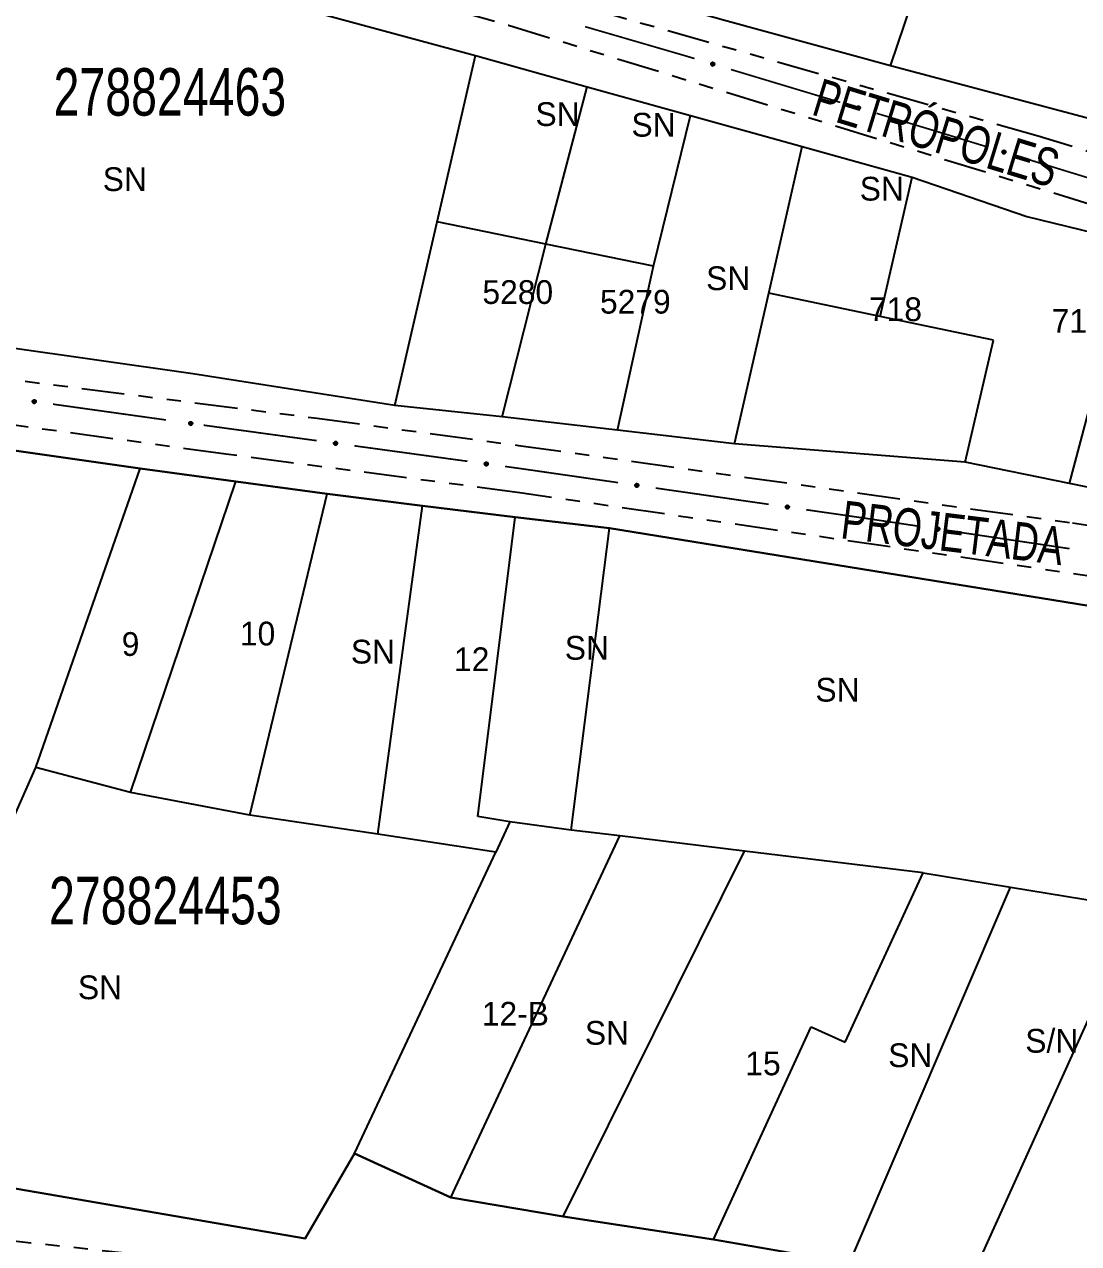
# Model space of a CAD drawing. Extents: x 203665 to 205970, y 4870865 to 4873745.
# Drawn here: x 204364.1 to 204475, y 4873449.9 to 4873578.3 of the extents above; entities that cross this region are included whole.
import ezdxf
from ezdxf.enums import TextEntityAlignment as Align

# ---------------------------------------------------------------- set-up
doc = ezdxf.new("R2010")
doc.units = 0
doc.header["$LTSCALE"] = 1.5
doc.header["$MEASUREMENT"] = 0
doc.linetypes.add('TRACO_25', pattern=[8, 3, -1, 1, -1, 1, -1])
for name, color, linetype in [('CD_MALHA_LOTES', 7, 'CONTINUOUS'), ('CD_TXT_QUADRA', 7, 'CONTINUOUS'), ('RU-QUADRA', 210, 'CONTINUOUS'), ('SV-EIXO-RUA-N-PAV', 6, 'CONTINUOUS'), ('SV-RUA-NAO-PAV', 7, 'CONTINUOUS'), ('SV-TXT-RUA-N-PAV', 7, 'CONTINUOUS'), ('Th_NmrPort', 1, 'CONTINUOUS')]:
    doc.layers.add(name, color=color, linetype=linetype)
doc.styles.add('ARIAL', font='ARIAL.SHX')

msp = doc.modelspace()

# ---------------------------------------------------------------- linework, layer by layer
at = {"layer": 'CD_MALHA_LOTES', "linetype": 'Continuous', "flags": 128}
for points in [[(204455.22, 4873573.9), (204462.02, 4873594.03)], [(204353.498304, 4873590.70353), (204411.570355, 4873574.967803)], [(204455.22, 4873573.9), (204437.650783, 4873578.699849)], [(204407.528362, 4873557.455041), (204411.570355, 4873574.967803)], [(204411.570355, 4873574.967803), (204423.315738, 4873571.694677)], [(204499.68, 4873562.06), (204455.22, 4873573.9)], [(204418.948134, 4873555.118528), (204423.315738, 4873571.694677)], [(204423.315738, 4873571.694677), (204434.192104, 4873568.6697)], [(204430.28, 4873552.8), (204434.192104, 4873568.6697)], [(204434.192104, 4873568.6697), (204445.94472, 4873565.401017)], [(204442.420426, 4873549.951468), (204445.94472, 4873565.401017)], [(204445.94472, 4873565.401017), (204457.49, 4873562.19)], [(204454.11764, 4873547.512336), (204457.49, 4873562.19)], [(204457.49, 4873562.19), (204469.56, 4873558.05), (204480.785729, 4873555.294069)], [(204403.073453, 4873538.153238), (204407.528362, 4873557.455041)], [(204418.948134, 4873555.118528), (204407.528362, 4873557.455041)], [(204414.381347, 4873536.951619), (204418.948134, 4873555.118528)], [(204430.28, 4873552.8), (204418.948134, 4873555.118528)], [(204474.059146, 4873529.924955), (204480.785729, 4873555.294069)], [(204426.489432, 4873535.542379), (204430.28, 4873552.8)], [(204438.802091, 4873534.089672), (204442.420426, 4873549.951468)], [(204454.11764, 4873547.512336), (204442.420426, 4873549.951468)], [(204403.073453, 4873538.153238), (204381.828764, 4873541.465995), (204332.28034, 4873548.536901)], [(204466.07, 4873545.02), (204454.11764, 4873547.512336)], [(204463.06, 4873532.18), (204466.07, 4873545.02)], [(204414.381347, 4873536.951619), (204403.073453, 4873538.153238)], [(204426.489432, 4873535.542379), (204414.381347, 4873536.951619)], [(204345.35097, 4873535.919495), (204376.290867, 4873531.507578)], [(204438.802091, 4873534.089672), (204426.489432, 4873535.542379)], [(204463.06, 4873532.18), (204438.802091, 4873534.089672)], [(204365.321286, 4873500.055499), (204376.290867, 4873531.507578)], [(204376.290867, 4873531.507578), (204386.359927, 4873530.13772)], [(204474.059146, 4873529.924955), (204463.06, 4873532.18)], [(204375.266153, 4873497.417054), (204386.359927, 4873530.13772)], [(204386.359927, 4873530.13772), (204395.946206, 4873528.833543)], [(204486.595294, 4873527.354793), (204474.059146, 4873529.924955)], [(204387.819965, 4873495.013057), (204395.946206, 4873528.833543)], [(204395.946206, 4873528.833543), (204405.99838, 4873527.588827)], [(204401.306693, 4873493.011569), (204405.99838, 4873527.588827)], [(204405.99838, 4873527.588827), (204415.727299, 4873526.384139)], [(204411.811605, 4873494.868183), (204415.727299, 4873526.384139)], [(204415.727299, 4873526.384139), (204425.66, 4873525.23)], [(204421.63815, 4873493.45544), (204425.66, 4873525.23)], [(204425.66, 4873525.23), (204493.82, 4873514.19)], [(204362.828256, 4873494.390068), (204365.321286, 4873500.055499)], [(204375.266153, 4873497.417054), (204365.321286, 4873500.055499)], [(204387.819965, 4873495.013057), (204375.266153, 4873497.417054)], [(204401.306693, 4873493.011569), (204387.819965, 4873495.013057)], [(204415.191035, 4873494.316412), (204411.811605, 4873494.868183)], [(204415.191035, 4873494.316412), (204413.703695, 4873491.140933)], [(204421.63815, 4873493.45544), (204415.191035, 4873494.316412)], [(204413.703695, 4873491.140933), (204401.306693, 4873493.011569)], [(204408.974324, 4873454.772905), (204426.745479, 4873492.835107)], [(204426.745479, 4873492.835107), (204421.63815, 4873493.45544)], [(204439.878419, 4873491.239987), (204426.745479, 4873492.835107)], [(204398.850612, 4873459.429522), (204413.703695, 4873491.140933)], [(204420.784235, 4873452.770344), (204439.878419, 4873491.239987)], [(204458.65, 4873488.96), (204439.878419, 4873491.239987)], [(204450.45, 4873471.14), (204458.65, 4873488.96)], [(204458.65, 4873488.96), (204467.833887, 4873487.454975)], [(204450.908575, 4873447.876106), (204467.833887, 4873487.454975)], [(204467.833887, 4873487.454975), (204481.35, 4873485.24)], [(204463.46, 4873445.69), (204481.35, 4873485.24)], [(204436.59, 4873450.37), (204446.86, 4873472.76)], [(204446.86, 4873472.76), (204450.45, 4873471.14)], [(204393.635372, 4873450.478331), (204337.246468, 4873460.170993)], [(204398.850612, 4873459.429522), (204393.635372, 4873450.478331)], [(204408.974324, 4873454.772905), (204398.850612, 4873459.429522)], [(204420.784235, 4873452.770344), (204408.974324, 4873454.772905)], [(204436.59, 4873450.37), (204420.784235, 4873452.770344)], [(204450.908575, 4873447.876106), (204436.59, 4873450.37)]]:
    msp.add_lwpolyline(points, dxfattribs=at)
at = {"layer": 'RU-QUADRA', "linetype": 'Continuous', "flags": 128}
for points in [[(204499.68, 4873562.06), (204455.22, 4873573.9), (204437.650783, 4873578.699849), (204425.877117, 4873582.038338), (204414.518415, 4873585.032597), (204405.051067, 4873587.962952), (204398.588941, 4873589.903468), (204363.307748, 4873600.063701), (204326.800702, 4873610.587399), (204325.104582, 4873613.811144), (204328.942513, 4873622.125964), (204332.751283, 4873630.377604), (204342.980249, 4873652.538502), (204346.109909, 4873653.413337), (204400.294455, 4873635.78987), (204422.865106, 4873629.021657), (204446.31, 4873621.92), (204457.931383, 4873618.523645), (204469.680617, 4873615.14465), (204481.28, 4873611.7)], [(204493.82, 4873514.19), (204425.66, 4873525.23), (204415.727299, 4873526.384139), (204405.99838, 4873527.588827), (204395.946206, 4873528.833543), (204386.359927, 4873530.13772), (204376.290867, 4873531.507578), (204345.35097, 4873535.919495), (204335.499844, 4873537.292843), (204293.540592, 4873545.214479), (204287.280424, 4873531.65696), (204282.254185, 4873520.771733), (204277.43041, 4873510.324981), (204271.272182, 4873497.240101), (204260.790935, 4873474.472326), (204272.37717, 4873472.317147), (204301.784561, 4873466.935453), (204337.246468, 4873460.170993), (204393.635372, 4873450.478331), (204398.850612, 4873459.429522), (204408.974324, 4873454.772905), (204420.784235, 4873452.770344), (204436.59, 4873450.37), (204463.46, 4873445.69)]]:
    msp.add_lwpolyline(points, dxfattribs=at)
msp.add_lwpolyline([(204523.888125, 4873544.011123), (204513.832751, 4873521.770569), (204498.291025, 4873524.956934), (204486.595294, 4873527.354793), (204474.059146, 4873529.924955), (204463.06, 4873532.18), (204438.802091, 4873534.089672), (204426.489432, 4873535.542379), (204414.381347, 4873536.951619), (204403.073453, 4873538.153238), (204381.828764, 4873541.465995), (204332.28034, 4873548.536901), (204297.385204, 4873553.581553), (204308.300448, 4873576.529115), (204319.380992, 4873599.824194), (204353.498304, 4873590.70353), (204411.570355, 4873574.967803), (204423.315738, 4873571.694677), (204434.192104, 4873568.6697), (204445.94472, 4873565.401017), (204457.49, 4873562.19), (204469.56, 4873558.05), (204480.785729, 4873555.294069), (204492.9, 4873552.32)], close=True, dxfattribs=at)
at = {"layer": 'SV-EIXO-RUA-N-PAV', "const_width": 0.18}
for points in [[(204423.088158, 4873578.016401), (204433.650307, 4873574.943776)], [(204433.650307, 4873574.943776), (204433.788394, 4873574.903605)], [(204433.788394, 4873574.903605), (204434.608247, 4873574.656827)], [(204438.438493, 4873573.50391), (204449.92923, 4873570.045159)], [(204453.759476, 4873568.892242), (204459.504844, 4873567.162867)], [(204459.504844, 4873567.162867), (204459.724939, 4873567.096618)], [(204459.724939, 4873567.096618), (204465.241613, 4873565.405185)], [(204469.065898, 4873564.232645), (204480.53875, 4873560.715025)], [(204367.130155, 4873538.280011), (204379.014484, 4873536.617867)], [(204382.976471, 4873536.067748), (204394.865547, 4873534.439904)], [(204398.828572, 4873533.897289), (204410.717648, 4873532.269445)], [(204414.680673, 4873531.72683), (204415.67143, 4873531.591176)], [(204415.67143, 4873531.591176), (204416.071929, 4873531.536341)], [(204416.071929, 4873531.536341), (204426.55924, 4873530.024217)], [(204430.518298, 4873529.453376), (204442.395472, 4873527.740853)], [(204446.35453, 4873527.170012), (204452.293117, 4873526.31375)], [(204452.293117, 4873526.31375), (204452.298259, 4873526.31301)], [(204452.298259, 4873526.31301), (204458.227609, 4873525.429553)], [(204462.183935, 4873524.840072), (204474.052912, 4873523.071628)]]:
    msp.add_lwpolyline(points, dxfattribs=at)
at = {"layer": 'SV-EIXO-RUA-N-PAV'}
for points in [[(204436.417515, 4873574.22719), (204436.460267, 4873574.250946), (204436.501867, 4873574.262621), (204436.539367, 4873574.262372), (204436.572447, 4873574.253511), (204436.605268, 4873574.240635), (204436.635495, 4873574.220352), (204436.664057, 4873574.190409), (204436.688188, 4873574.14769), (204436.697347, 4873574.104289), (204436.69907, 4873574.067511), (204436.691817, 4873574.032485), (204436.678774, 4873574.000811), (204436.656666, 4873573.97011), (204436.626039, 4873573.941461), (204436.582497, 4873573.918236), (204436.541635, 4873573.90707), (204436.50537, 4873573.908263), (204436.470203, 4873573.915778), (204436.436853, 4873573.929325), (204436.407296, 4873573.949407), (204436.378508, 4873573.980295), (204436.356153, 4873574.023575), (204436.344551, 4873574.064203), (204436.345235, 4873574.100476), (204436.353413, 4873574.134931), (204436.365928, 4873574.168007), (204436.385052, 4873574.199241), (204436.417515, 4873574.22719)], [(204451.738498, 4873569.615523), (204451.78125, 4873569.639279), (204451.82285, 4873569.650954), (204451.86035, 4873569.650704), (204451.89343, 4873569.641844), (204451.926252, 4873569.628967), (204451.956478, 4873569.608684), (204451.98504, 4873569.578741), (204452.009171, 4873569.536023), (204452.01833, 4873569.492621), (204452.020053, 4873569.455844), (204452.0128, 4873569.420818), (204451.999757, 4873569.389143), (204451.97765, 4873569.358442), (204451.947023, 4873569.329794), (204451.90348, 4873569.306568), (204451.862618, 4873569.295402), (204451.826353, 4873569.296596), (204451.791186, 4873569.304111), (204451.757836, 4873569.317658), (204451.728279, 4873569.337739), (204451.699491, 4873569.368628), (204451.677137, 4873569.411908), (204451.665534, 4873569.452536), (204451.666218, 4873569.488808), (204451.674396, 4873569.523263), (204451.686911, 4873569.55634), (204451.706035, 4873569.587573), (204451.738498, 4873569.615523)], [(204467.048655, 4873564.966278), (204467.091528, 4873564.989814), (204467.133188, 4873565.001276), (204467.170686, 4873565.000834), (204467.20372, 4873564.991804), (204467.236475, 4873564.978759), (204467.266597, 4873564.958322), (204467.295005, 4873564.928233), (204467.318917, 4873564.885391), (204467.327853, 4873564.841943), (204467.329388, 4873564.805157), (204467.321955, 4873564.770169), (204467.308749, 4873564.738562), (204467.286485, 4873564.707974), (204467.255712, 4873564.679484), (204467.212051, 4873564.656482), (204467.171132, 4873564.645525), (204467.134873, 4873564.646904), (204467.099746, 4873564.6546), (204467.066465, 4873564.668318), (204467.037012, 4873564.68855), (204467.008382, 4873564.719586), (204466.98625, 4873564.76298), (204466.974857, 4873564.803667), (204466.975726, 4873564.839936), (204466.984081, 4873564.874348), (204466.996765, 4873564.90736), (204467.016049, 4873564.938495), (204467.048655, 4873564.966278)], [(204365.022386, 4873538.685956), (204365.061005, 4873538.715966), (204365.100333, 4873538.733862), (204365.13743, 4873538.739346), (204365.171475, 4873538.735645), (204365.205879, 4873538.727935), (204365.23885, 4873538.712509), (204365.271652, 4873538.687283), (204365.302028, 4873538.648754), (204365.317712, 4873538.607261), (204365.325035, 4873538.571179), (204365.32322, 4873538.535457), (204365.31517, 4873538.502161), (204365.298014, 4873538.468442), (204365.272125, 4873538.43545), (204365.232643, 4873538.405843), (204365.193967, 4873538.388564), (204365.157946, 4873538.384201), (204365.122044, 4873538.386254), (204365.087015, 4873538.394545), (204365.054737, 4873538.409874), (204365.021566, 4873538.436), (204364.992861, 4873538.475356), (204364.975186, 4873538.513734), (204364.970319, 4873538.549685), (204364.973135, 4873538.584985), (204364.980448, 4873538.619585), (204364.994575, 4873538.653374), (204365.022386, 4873538.685956)], [(204381.487372, 4873536.382742), (204381.525904, 4873536.412864), (204381.56518, 4873536.430872), (204381.602262, 4873536.436464), (204381.636318, 4873536.432861), (204381.670744, 4873536.42525), (204381.703759, 4873536.40992), (204381.736634, 4873536.384788), (204381.767121, 4873536.346347), (204381.782925, 4873536.3049), (204381.790351, 4873536.268839), (204381.788639, 4873536.233111), (204381.780686, 4873536.199792), (204381.763627, 4873536.166024), (204381.737833, 4873536.132958), (204381.698437, 4873536.103237), (204381.659811, 4873536.085846), (204381.623802, 4873536.081379), (204381.587895, 4873536.083328), (204381.552842, 4873536.091519), (204381.52052, 4873536.106755), (204381.487274, 4873536.132785), (204381.458455, 4873536.172058), (204381.44067, 4873536.210385), (204381.435699, 4873536.246321), (204381.438413, 4873536.281629), (204381.445626, 4873536.316251), (204381.459655, 4873536.35008), (204381.487372, 4873536.382742)], [(204396.71964, 4873534.29715), (204396.758172, 4873534.327272), (204396.797448, 4873534.34528), (204396.83453, 4873534.350872), (204396.868586, 4873534.347269), (204396.903011, 4873534.339658), (204396.936027, 4873534.324328), (204396.968902, 4873534.299196), (204396.999389, 4873534.260755), (204397.015192, 4873534.219308), (204397.022619, 4873534.183247), (204397.020907, 4873534.147519), (204397.012953, 4873534.1142), (204396.995895, 4873534.080432), (204396.970101, 4873534.047366), (204396.930705, 4873534.017645), (204396.892079, 4873534.000254), (204396.85607, 4873533.995787), (204396.820163, 4873533.997736), (204396.78511, 4873534.005927), (204396.752788, 4873534.021163), (204396.719542, 4873534.047193), (204396.690723, 4873534.086466), (204396.672937, 4873534.124793), (204396.667966, 4873534.160729), (204396.670681, 4873534.196037), (204396.677894, 4873534.230659), (204396.691923, 4873534.264488), (204396.71964, 4873534.29715)], [(204412.571741, 4873532.126691), (204412.610273, 4873532.156813), (204412.649549, 4873532.174821), (204412.686631, 4873532.180413), (204412.720687, 4873532.176809), (204412.755112, 4873532.169199), (204412.788128, 4873532.153869), (204412.821003, 4873532.128737), (204412.85149, 4873532.090296), (204412.867293, 4873532.048849), (204412.87472, 4873532.012788), (204412.873008, 4873531.97706), (204412.865055, 4873531.943741), (204412.847996, 4873531.909973), (204412.822202, 4873531.876906), (204412.782806, 4873531.847186), (204412.74418, 4873531.829795), (204412.708171, 4873531.825328), (204412.672264, 4873531.827277), (204412.637211, 4873531.835468), (204412.604889, 4873531.850703), (204412.571643, 4873531.876734), (204412.542824, 4873531.916006), (204412.525038, 4873531.954333), (204412.520067, 4873531.99027), (204412.522782, 4873532.025578), (204412.529995, 4873532.0602), (204412.544024, 4873532.094029), (204412.571741, 4873532.126691)], [(204428.412269, 4873529.868255), (204428.451015, 4873529.898101), (204428.490418, 4873529.915829), (204428.527538, 4873529.921156), (204428.561568, 4873529.91731), (204428.595939, 4873529.909455), (204428.628844, 4873529.89389), (204428.661539, 4873529.868524), (204428.691751, 4873529.829867), (204428.707259, 4873529.788308), (204428.714429, 4873529.752196), (204428.712462, 4873529.716481), (204428.704271, 4873529.683219), (204428.686973, 4873529.649574), (204428.660944, 4873529.616692), (204428.621337, 4873529.587253), (204428.582588, 4873529.570137), (204428.546548, 4873529.565927), (204428.510655, 4873529.568132), (204428.475662, 4873529.576573), (204428.443449, 4873529.592038), (204428.410389, 4873529.618305), (204428.381851, 4873529.657782), (204428.364339, 4873529.696234), (204428.359624, 4873529.732205), (204428.362591, 4873529.767493), (204428.370051, 4873529.802062), (204428.38432, 4873529.835791), (204428.412269, 4873529.868255)], [(204444.248501, 4873527.584891), (204444.287247, 4873527.614737), (204444.32665, 4873527.632465), (204444.363771, 4873527.637792), (204444.3978, 4873527.633946), (204444.432171, 4873527.626091), (204444.465076, 4873527.610526), (204444.497771, 4873527.58516), (204444.527983, 4873527.546503), (204444.543491, 4873527.504944), (204444.550661, 4873527.468832), (204444.548694, 4873527.433117), (204444.540503, 4873527.399855), (204444.523205, 4873527.366209), (204444.497176, 4873527.333328), (204444.457569, 4873527.303888), (204444.41882, 4873527.286773), (204444.38278, 4873527.282563), (204444.346888, 4873527.284768), (204444.311894, 4873527.293209), (204444.279681, 4873527.308674), (204444.246621, 4873527.334941), (204444.218083, 4873527.374417), (204444.200571, 4873527.41287), (204444.195857, 4873527.448841), (204444.198823, 4873527.484129), (204444.206283, 4873527.518698), (204444.220552, 4873527.552427), (204444.248501, 4873527.584891)], [(204460.079883, 4873525.264866), (204460.118769, 4873525.294529), (204460.158256, 4873525.312071), (204460.1954, 4873525.317223), (204460.229411, 4873525.313217), (204460.263745, 4873525.3052), (204460.296577, 4873525.28948), (204460.329151, 4873525.263961), (204460.359181, 4873525.225162), (204460.374493, 4873525.183531), (204460.381493, 4873525.147384), (204460.379358, 4873525.111679), (204460.371011, 4873525.078457), (204460.353554, 4873525.044893), (204460.32737, 4873525.012134), (204460.287625, 4873524.982882), (204460.248796, 4873524.965949), (204460.212737, 4873524.961909), (204460.176855, 4873524.964283), (204460.141901, 4873524.972888), (204460.109762, 4873524.988505), (204460.076826, 4873525.014927), (204460.048474, 4873525.054538), (204460.031144, 4873525.093073), (204460.026598, 4873525.129065), (204460.029731, 4873525.164339), (204460.037353, 4873525.198873), (204460.051782, 4873525.232534), (204460.079883, 4873525.264866)]]:
    msp.add_lwpolyline(points, close=True, dxfattribs=at)
for points in [[(204436.344551, 4873574.064203), (204436.678774, 4873574.000811)], [(204436.345235, 4873574.100476), (204436.691817, 4873574.032485)], [(204436.347995, 4873574.080603), (204436.682261, 4873574.017038)], [(204436.351687, 4873574.116541), (204436.693006, 4873574.048003)], [(204436.352142, 4873574.042305), (204436.662889, 4873573.985819)], [(204436.353413, 4873574.134931), (204436.69907, 4873574.067511)], [(204436.356153, 4873574.023575), (204436.656666, 4873573.97011)], [(204436.363613, 4873574.151427), (204436.693959, 4873574.089041)], [(204436.365928, 4873574.168007), (204436.697347, 4873574.104289)], [(204436.371448, 4873574.002293), (204436.63829, 4873573.956173)], [(204436.378508, 4873573.980295), (204436.626039, 4873573.941461)], [(204436.379978, 4873574.182125), (204436.688505, 4873574.127733)], [(204436.385052, 4873574.199241), (204436.688188, 4873574.14769)], [(204436.398861, 4873573.965542), (204436.596706, 4873573.93164)], [(204436.40157, 4873574.211251), (204436.672205, 4873574.168264)], [(204436.407296, 4873573.949407), (204436.582497, 4873573.918236)], [(204436.417515, 4873574.22719), (204436.664057, 4873574.190409)], [(204436.426413, 4873573.938724), (204436.555781, 4873573.914034)], [(204436.436853, 4873573.929325), (204436.541635, 4873573.90707)], [(204436.441328, 4873574.239184), (204436.642573, 4873574.207108)], [(204436.460267, 4873574.250946), (204436.635495, 4873574.220352)], [(204436.483953, 4873574.257704), (204436.61162, 4873574.2321)], [(204436.501867, 4873574.262621), (204436.605268, 4873574.240635)], [(204451.665534, 4873569.452536), (204451.999757, 4873569.389143)], [(204451.666218, 4873569.488808), (204452.0128, 4873569.420818)], [(204451.668978, 4873569.468935), (204452.003244, 4873569.40537)], [(204451.67267, 4873569.504874), (204452.01399, 4873569.436336)], [(204451.673125, 4873569.430637), (204451.983872, 4873569.374151)], [(204451.674396, 4873569.523263), (204452.020053, 4873569.455844)], [(204451.677137, 4873569.411908), (204451.97765, 4873569.358442)], [(204451.684596, 4873569.539759), (204452.014942, 4873569.477374)], [(204451.686911, 4873569.55634), (204452.01833, 4873569.492621)], [(204451.692431, 4873569.390626), (204451.959273, 4873569.344506)], [(204451.699491, 4873569.368628), (204451.947023, 4873569.329794)], [(204451.700961, 4873569.570458), (204452.009488, 4873569.516065)], [(204451.706035, 4873569.587573), (204452.009171, 4873569.536023)], [(204451.719844, 4873569.353875), (204451.917689, 4873569.319973)], [(204451.722553, 4873569.599584), (204451.993189, 4873569.556597)], [(204451.728279, 4873569.337739), (204451.90348, 4873569.306568)], [(204451.738498, 4873569.615523), (204451.98504, 4873569.578741)], [(204451.747397, 4873569.327056), (204451.876764, 4873569.302366)], [(204451.757836, 4873569.317658), (204451.862618, 4873569.295402)], [(204451.762311, 4873569.627516), (204451.963556, 4873569.595441)], [(204451.78125, 4873569.639279), (204451.956478, 4873569.608684)], [(204451.804936, 4873569.646036), (204451.932604, 4873569.620433)], [(204451.82285, 4873569.650954), (204451.926252, 4873569.628967)], [(204466.974857, 4873564.803667), (204467.308749, 4873564.738562)], [(204466.975726, 4873564.839936), (204467.321955, 4873564.770169)], [(204466.978384, 4873564.820049), (204467.31232, 4873564.754771)], [(204466.982261, 4873564.855968), (204467.323224, 4873564.78568)], [(204466.982335, 4873564.78173), (204467.292788, 4873564.723651)], [(204466.984081, 4873564.874348), (204467.329388, 4873564.805157)], [(204466.98625, 4873564.76298), (204467.286485, 4873564.707974)], [(204466.994365, 4873564.890792), (204467.324387, 4873564.826713)], [(204466.996765, 4873564.90736), (204467.327853, 4873564.841943)], [(204467.001436, 4873564.74162), (204467.268038, 4873564.694132)], [(204467.008382, 4873564.719586), (204467.255712, 4873564.679484)], [(204467.010888, 4873564.921406), (204467.319132, 4873564.865432)], [(204467.016049, 4873564.938495), (204467.318917, 4873564.885391)], [(204467.02866, 4873564.704729), (204467.226328, 4873564.669813)], [(204467.032629, 4873564.950421), (204467.30304, 4873564.906046)], [(204467.037012, 4873564.68855), (204467.212051, 4873564.656482)], [(204467.048655, 4873564.966278), (204467.295005, 4873564.928233)], [(204467.056074, 4873564.67777), (204467.185314, 4873564.652416)], [(204467.066465, 4873564.668318), (204467.171132, 4873564.645525)], [(204467.072529, 4873564.978149), (204467.273607, 4873564.945042)], [(204467.091528, 4873564.989814), (204467.266597, 4873564.958322)], [(204467.115248, 4873564.99645), (204467.242783, 4873564.970192)], [(204467.133188, 4873565.001276), (204467.236475, 4873564.978759)], [(204364.970319, 4873538.549685), (204365.32322, 4873538.535457)], [(204364.973135, 4873538.584985), (204365.325035, 4873538.571179)], [(204364.97424, 4873538.566548), (204365.322024, 4873538.550974)], [(204364.975186, 4873538.513734), (204365.31517, 4873538.502161)], [(204364.976083, 4873538.530467), (204365.316137, 4873538.51873)], [(204364.980448, 4873538.619585), (204365.317712, 4873538.607261)], [(204364.980695, 4873538.602846), (204365.316694, 4873538.591675)], [(204364.986034, 4873538.493252), (204365.301763, 4873538.484917)], [(204364.992176, 4873538.635685), (204365.305392, 4873538.629079)], [(204364.992861, 4873538.475356), (204365.298014, 4873538.468442)], [(204364.994575, 4873538.653374), (204365.302028, 4873538.648754)], [(204365.009064, 4873538.667768), (204365.283089, 4873538.666643)], [(204365.011228, 4873538.456661), (204365.281984, 4873538.451861)], [(204365.021566, 4873538.436), (204365.272125, 4873538.43545)], [(204365.022386, 4873538.685956), (204365.271652, 4873538.687283)], [(204365.043935, 4873538.424531), (204365.244637, 4873538.421261)], [(204365.044086, 4873538.701448), (204365.247869, 4873538.700503)], [(204365.054737, 4873538.409874), (204365.232643, 4873538.405843)], [(204365.061005, 4873538.715966), (204365.23885, 4873538.712509)], [(204365.075262, 4873538.402238), (204365.206884, 4873538.397607)], [(204365.08338, 4873538.726264), (204365.213461, 4873538.720471)], [(204365.087015, 4873538.394545), (204365.193967, 4873538.388564)], [(204365.100333, 4873538.733862), (204365.205879, 4873538.727935)], [(204381.457308, 4873536.332384), (204381.770541, 4873536.326682)], [(204381.459655, 4873536.35008), (204381.767121, 4873536.346347)], [(204381.474103, 4873536.364516), (204381.74813, 4873536.364182)], [(204381.487372, 4873536.382742), (204381.736634, 4873536.384788)], [(204381.509028, 4873536.398297), (204381.712812, 4873536.39794)], [(204381.525904, 4873536.412864), (204381.703759, 4873536.40992)], [(204381.54825, 4873536.423226), (204381.678347, 4873536.417809)], [(204381.56518, 4873536.430872), (204381.670744, 4873536.42525)], [(204381.435699, 4873536.246321), (204381.788639, 4873536.233111)], [(204381.438413, 4873536.281629), (204381.790351, 4873536.268839)], [(204381.439571, 4873536.263195), (204381.787399, 4873536.248625)], [(204381.44067, 4873536.210385), (204381.780686, 4873536.199792)], [(204381.441518, 4873536.22712), (204381.781604, 4873536.216364)], [(204381.445626, 4873536.316251), (204381.782925, 4873536.3049)], [(204381.445921, 4873536.299512), (204381.781951, 4873536.289311)], [(204381.451576, 4873536.189934), (204381.767328, 4873536.18251)], [(204381.458455, 4873536.172058), (204381.763627, 4873536.166024)], [(204381.476876, 4873536.153416), (204381.747645, 4873536.149397)], [(204381.487274, 4873536.132785), (204381.737833, 4873536.132958)], [(204381.509676, 4873536.12138), (204381.710386, 4873536.11869)], [(204381.52052, 4873536.106755), (204381.698437, 4873536.103237)], [(204381.541067, 4873536.099178), (204381.672701, 4873536.094927)], [(204381.552842, 4873536.091519), (204381.659811, 4873536.085846)], [(204396.667966, 4873534.160729), (204397.020907, 4873534.147519)], [(204396.670681, 4873534.196037), (204397.022619, 4873534.183247)], [(204396.671839, 4873534.177603), (204397.019667, 4873534.163033)], [(204396.672937, 4873534.124793), (204397.012953, 4873534.1142)], [(204396.673786, 4873534.141528), (204397.013872, 4873534.130772)], [(204396.677894, 4873534.230659), (204397.015192, 4873534.219308)], [(204396.678189, 4873534.21392), (204397.014219, 4873534.203719)], [(204396.683844, 4873534.104342), (204396.999596, 4873534.096918)], [(204396.689576, 4873534.246792), (204397.002809, 4873534.24109)], [(204396.690723, 4873534.086466), (204396.995895, 4873534.080432)], [(204396.691923, 4873534.264488), (204396.999389, 4873534.260755)], [(204396.706371, 4873534.278924), (204396.980398, 4873534.27859)], [(204396.709144, 4873534.067824), (204396.979912, 4873534.063805)], [(204396.719542, 4873534.047193), (204396.970101, 4873534.047366)], [(204396.71964, 4873534.29715), (204396.968902, 4873534.299196)], [(204396.741296, 4873534.312705), (204396.94508, 4873534.312348)], [(204396.741943, 4873534.035788), (204396.942654, 4873534.033098)], [(204396.752788, 4873534.021163), (204396.930705, 4873534.017645)], [(204396.758172, 4873534.327272), (204396.936027, 4873534.324328)], [(204396.773335, 4873534.013586), (204396.904969, 4873534.009335)], [(204396.780517, 4873534.337634), (204396.910615, 4873534.332217)], [(204396.78511, 4873534.005927), (204396.892079, 4873534.000254)], [(204396.797448, 4873534.34528), (204396.903011, 4873534.339658)], [(204412.520067, 4873531.99027), (204412.873008, 4873531.97706)], [(204412.522782, 4873532.025578), (204412.87472, 4873532.012788)], [(204412.52394, 4873532.007144), (204412.871768, 4873531.992574)], [(204412.525038, 4873531.954333), (204412.865055, 4873531.943741)], [(204412.525887, 4873531.971069), (204412.865973, 4873531.960313)], [(204412.529995, 4873532.0602), (204412.867293, 4873532.048849)], [(204412.53029, 4873532.04346), (204412.86632, 4873532.03326)], [(204412.535945, 4873531.933883), (204412.851697, 4873531.926459)], [(204412.541677, 4873532.076333), (204412.85491, 4873532.070631)], [(204412.542824, 4873531.916006), (204412.847996, 4873531.909973)], [(204412.544024, 4873532.094029), (204412.85149, 4873532.090296)], [(204412.558472, 4873532.108464), (204412.832499, 4873532.108131)], [(204412.561245, 4873531.897365), (204412.832013, 4873531.893346)], [(204412.571643, 4873531.876734), (204412.822202, 4873531.876906)], [(204412.571741, 4873532.126691), (204412.821003, 4873532.128737)], [(204412.593397, 4873532.142246), (204412.797181, 4873532.141889)], [(204412.594044, 4873531.865329), (204412.794755, 4873531.862638)], [(204412.604889, 4873531.850703), (204412.782806, 4873531.847186)], [(204412.610273, 4873532.156813), (204412.788128, 4873532.153869)], [(204412.625436, 4873531.843127), (204412.75707, 4873531.838876)], [(204412.632618, 4873532.167175), (204412.762716, 4873532.161757)], [(204412.637211, 4873531.835468), (204412.74418, 4873531.829795)], [(204412.649549, 4873532.174821), (204412.755112, 4873532.169199)], [(204428.490418, 4873529.915829), (204428.595939, 4873529.909455)], [(204428.359624, 4873529.732205), (204428.712462, 4873529.716481)], [(204428.362591, 4873529.767493), (204428.714429, 4873529.752196)], [(204428.363617, 4873529.749051), (204428.711332, 4873529.732003)], [(204428.364339, 4873529.696234), (204428.704271, 4873529.683219)], [(204428.365307, 4873529.712963), (204428.705308, 4873529.699784)], [(204428.370051, 4873529.802062), (204428.707259, 4873529.788308)], [(204428.370226, 4873529.785322), (204428.706175, 4873529.772727)], [(204428.3751, 4873529.675707), (204428.690791, 4873529.666033)], [(204428.381847, 4873529.818112), (204428.695031, 4873529.810178)], [(204428.381851, 4873529.657782), (204428.686973, 4873529.649574)], [(204428.38432, 4873529.835791), (204428.691751, 4873529.829867)], [(204428.39887, 4873529.850123), (204428.672888, 4873529.847837)], [(204428.400139, 4873529.639009), (204428.670872, 4873529.633061)], [(204428.410389, 4873529.618305), (204428.660944, 4873529.616692)], [(204428.412269, 4873529.868255), (204428.661539, 4873529.868524)], [(204428.432709, 4873529.60674), (204428.633396, 4873529.60262)], [(204428.434035, 4873529.883655), (204428.637812, 4873529.881845)], [(204428.443449, 4873529.592038), (204428.621337, 4873529.587253)], [(204428.451015, 4873529.898101), (204428.628844, 4873529.89389)], [(204428.463942, 4873529.584315), (204428.595542, 4873529.579126)], [(204428.473433, 4873529.908304), (204428.603489, 4873529.901959)], [(204428.475662, 4873529.576573), (204428.582588, 4873529.570137)], [(204444.195857, 4873527.448841), (204444.548694, 4873527.433117)], [(204444.198823, 4873527.484129), (204444.550661, 4873527.468832)], [(204444.19985, 4873527.465687), (204444.547564, 4873527.448639)], [(204444.200571, 4873527.41287), (204444.540503, 4873527.399855)], [(204444.201539, 4873527.429599), (204444.54154, 4873527.41642)], [(204444.206283, 4873527.518698), (204444.543491, 4873527.504944)], [(204444.206458, 4873527.501958), (204444.542407, 4873527.489363)], [(204444.211332, 4873527.392343), (204444.527023, 4873527.382669)], [(204444.218079, 4873527.534748), (204444.531263, 4873527.526814)], [(204444.218083, 4873527.374417), (204444.523205, 4873527.366209)], [(204444.220552, 4873527.552427), (204444.527983, 4873527.546503)], [(204444.235102, 4873527.566759), (204444.509121, 4873527.564473)], [(204444.236371, 4873527.355645), (204444.507104, 4873527.349697)], [(204444.248501, 4873527.584891), (204444.497771, 4873527.58516)], [(204444.270267, 4873527.600291), (204444.474044, 4873527.598481)], [(204444.287247, 4873527.614737), (204444.465076, 4873527.610526)], [(204444.309665, 4873527.62494), (204444.439721, 4873527.618595)], [(204444.32665, 4873527.632465), (204444.432171, 4873527.626091)], [(204444.246621, 4873527.334941), (204444.497176, 4873527.333328)], [(204444.268941, 4873527.323376), (204444.469628, 4873527.319256)], [(204444.279681, 4873527.308674), (204444.457569, 4873527.303888)], [(204444.300174, 4873527.300951), (204444.431774, 4873527.295762)], [(204444.311894, 4873527.293209), (204444.41882, 4873527.286773)], [(204460.026598, 4873525.129065), (204460.379358, 4873525.111679)], [(204460.029731, 4873525.164339), (204460.381493, 4873525.147384)], [(204460.030671, 4873525.145892), (204460.378301, 4873525.127207)], [(204460.031144, 4873525.093073), (204460.371011, 4873525.078457)], [(204460.03219, 4873525.109797), (204460.372125, 4873525.095017)], [(204460.037353, 4873525.198873), (204460.374493, 4873525.183531)], [(204460.03745, 4873525.182131), (204460.373336, 4873525.167954)], [(204460.041808, 4873525.072495), (204460.35745, 4873525.061334)], [(204460.048474, 4873525.054538), (204460.353554, 4873525.044893)], [(204460.049225, 4873525.214866), (204460.362369, 4873525.205458)], [(204460.051782, 4873525.232534), (204460.359181, 4873525.225162)], [(204460.066399, 4873525.246797), (204460.340403, 4873525.24322)], [(204460.066673, 4873525.03568), (204460.337375, 4873525.028456)], [(204460.076826, 4873525.014927), (204460.32737, 4873525.012134)], [(204460.079883, 4873525.264866), (204460.329151, 4873525.263961)], [(204460.099091, 4873525.003258), (204460.299756, 4873524.998192)], [(204460.101721, 4873525.280163), (204460.305487, 4873525.277394)], [(204460.109762, 4873524.988505), (204460.287625, 4873524.982882)], [(204460.118769, 4873525.294529), (204460.296577, 4873525.28948)], [(204460.130218, 4873524.980685), (204460.261793, 4873524.974877)], [(204460.141235, 4873525.304626), (204460.271259, 4873525.297669)], [(204460.141901, 4873524.972888), (204460.248796, 4873524.965949)], [(204460.158256, 4873525.312071), (204460.263745, 4873525.3052)]]:
    msp.add_lwpolyline(points, dxfattribs=at)
at = {"layer": 'SV-RUA-NAO-PAV', "linetype": 'TRACO_25'}
for points in [[(204318.494347, 4873605.98772, 10.377538), (204327.888184, 4873603.381191, 9.970442), (204354.98656, 4873595.27323, 9.563345), (204409.226292, 4873579.82454, 9.01533), (204415.039666, 4873578.170474, 9.01533), (204495.3, 4873553.46, 8.106612), (204497.28, 4873558.34, 8.174693), (204470.74, 4873566.49, 8.495646), (204414.939034, 4873582.374287, 9.54604), (204405.066494, 4873585.139289, 9.124933), (204347.881709, 4873601.43815, 9.774722), (204320.751985, 4873610.146442, 10.322737)], [(204293.154318, 4873551.714746, 10.283592), (204297.932007, 4873550.470308, 9.868668), (204314.838049, 4873548.363685, 9.414598), (204358.250357, 4873541.444961, 8.960529), (204394.90958, 4873536.798869, 8.482974), (204416.098395, 4873533.942958, 8.201138), (204474.35, 4873525.78, 8.203871), (204505.396135, 4873520.984354, 7.445253), (204502.681755, 4873516.290739, 7.24101), (204416.217704, 4873528.958917, 8.505372), (204385.32017, 4873533.017474, 8.389029), (204338.998433, 4873539.370136, 8.937043), (204303.458254, 4873545.135919, 9.320653), (204291.233676, 4873547.647162, 10.205305)], [(204400.62554, 4873446.102642, 7.637465), (204359.168776, 4873450.609731, 8.44383), (204343.632699, 4873452.384725, 8.56909), (204315.547629, 4873456.899581, 8.82744), (204305.590827, 4873458.706362, 8.82744), (204296.843597, 4873460.143827, 9.01533), (204273.267362, 4873464.729851, 9.453742), (204269.713736, 4873465.500785, 9.516373), (204265.215729, 4873466.741203, 9.649462), (204255.074918, 4873470.206301, 10.205305)]]:
    msp.add_polyline3d(points, dxfattribs=at)

# ---------------------------------------------------------------- texts
at = {"layer": 'CD_TXT_QUADRA', "style": 'ARIAL', "width": 0.7}
for s, p in [('278824463', (204367.182723, 4873568.647669)), ('278824453', (204366.70421, 4873483.534499))]:
    msp.add_text(s, height=5, dxfattribs=at).set_placement(p)
at = {"layer": 'SV-TXT-RUA-N-PAV', "style": 'ARIAL', "width": 0.7}
for s, rotation, p in [('PETRÓPOLES', 343, (204446.785722, 4873568.798125)), ('PROJETADA', 353, (204449.869156, 4873524.186084))]:
    msp.add_text(s, height=4, rotation=rotation, dxfattribs=at).set_placement(p)
at = {"layer": 'Th_NmrPort', "color": 1}
for s, p in [('SN', (204417.874393, 4873568.814027)), ('SN', (204427.972104, 4873567.692059)), ('SN', (204372.357411, 4873561.963157)), ('SN', (204451.982217, 4873560.960252)), ('SN', (204435.825879, 4873551.535722)), ('5280', (204412.294436, 4873550.081409)), ('5279', (204424.658259, 4873549.063778)), ('718', (204452.954027, 4873548.270539)), ('715', (204472.177639, 4873547.04785)), ('10', (204386.781655, 4873514.139048)), ('9', (204374.352594, 4873513.037236)), ('SN', (204398.458786, 4873512.233697)), ('SN', (204420.957899, 4873512.635467)), ('12', (204409.306573, 4873511.430157)), ('SN', (204447.321974, 4873508.226547)), ('SN', (204369.745733, 4873476.904553)), ('12-B', (204412.226115, 4873474.121113)), ('SN', (204423.073901, 4873472.112264)), ('S/N', (204469.398194, 4873471.278238)), ('SN', (204454.978749, 4873469.757972)), ('15', (204439.948236, 4873468.898105))]:
    msp.add_text(s, height=2.5, dxfattribs=at).set_placement(p, align=Align.MIDDLE_LEFT)

doc.saveas('drawing.dxf')
